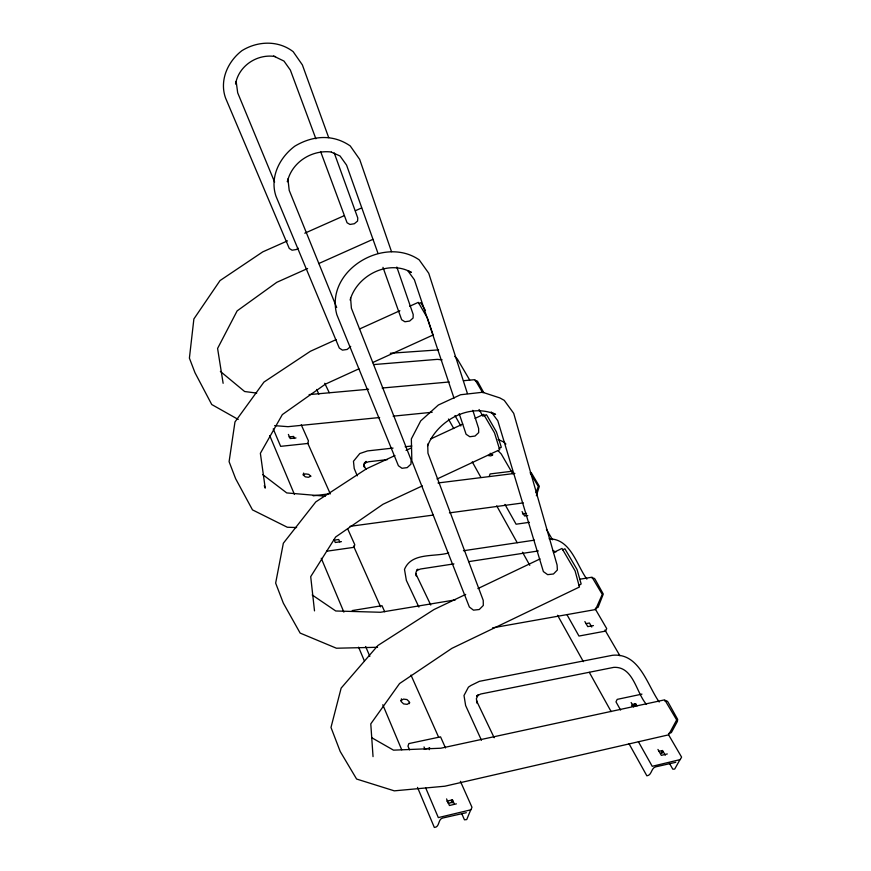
<?xml version="1.0" encoding="UTF-8"?>
<svg xmlns="http://www.w3.org/2000/svg" width="871" height="871" viewBox="0 0 871 871"><rect width="100%" height="100%" fill="white"/><g stroke="black" fill="none" stroke-linecap="round" stroke-linejoin="round"><path stroke-width="1.31" d="M452.136 799.818L452.049 802.986L452.8 801.08L450.089 803.029L447.585 802.746M429.283 749.691L429.37 747.721M409.207 703.681L409.316 701.819L406.942 699.544L403.404 699.097L400.78 700.752M401.411 698.814L401.226 701.612L403.611 703.91L407.171 704.356L409.795 702.679M287.746 179.851L287.386 181.789C291.665 162.267 311.829 149.54 331.318 152.022M489.23 476.459L490.068 473.944L512.213 471.211M535.97 492.779L538.3 486.486L530.145 472.724M536.362 495.741L539.334 486.29L531.147 472.485M470.841 809.573L466.725 819.578L464.45 819.807L461.728 813.579M350.109 300.06C356.99 275.443 388.368 259.21 411.406 272.427L407.737 270.641L414.378 279.733L454.031 398.21M427.53 446.05C437.307 420.573 469.6 402.707 495.566 414.444L493.367 413.192M680.12 759.392L674.709 769.06L672.826 769.213L669.44 763.312M350.719 346.375L347.191 349.445L342.445 350.131L339.298 348.052L275.976 196.204C269.564 177.183 279.537 157.542 294.834 146.154C312.645 135.517 332.787 133.884 350.229 145.925L359.658 159.349L391.515 251.665M416.469 570.363L417.917 569.155L415.913 572.323L416.458 576.167L415.728 573.608L430.764 605.04M298.1 248.148L296.434 249.509L292.09 250.206L289.281 248.464L225.567 98.053C219.263 80.47 227.679 61.612 241.898 50.681C257.555 40.937 278.143 40.088 293.168 51.672L302.379 64.911L328.694 137.629M660.828 753.339L662.983 751.619M476.677 695.907L478.342 694.818L476.361 698.64L477.134 703.18L476.513 700.752L494.184 737.737M492.79 454.891L490.776 455.903L487.923 455.468M476.818 695.962L480.748 694.002L613.794 667.36C633.576 666.359 636.189 692.815 646.456 704.367M578.79 585.606L581.153 583.951L577.059 569.547L564.898 548.784L562.633 549.873M465.713 594.403L434.03 609.526L377.927 645.476L341.138 688.123L330.991 727.437L340.202 751.466L356.598 779.033L394.291 790.846L444.852 786.208L668.612 734.841L676.669 719.947L664.747 699.827L440.824 748.222L393.518 750.16L371.634 737.661M477.896 588.589L540.053 558.921M553.466 552.53L561.991 548.458L575.089 570.886L579.433 587.021L451.886 648.351L399.56 683.55L370.785 723.866L373.038 756.627M499.116 448.423L501.184 447.454L501.141 446.681L496.416 431.885L487.107 415.696L486.345 414.705L484.276 415.663M422.293 485.898L382.979 504.276L335.673 536.971L310.707 576.656L314.507 610.876M437.046 479.006L499.704 449.719L494.532 432.931L483.688 414.367L475.065 418.374M394.955 455.555L366.604 468.707L315.803 501.892L283.347 543.232L275.65 583.102L283.336 603.135L300.136 633.075L336.413 648.22L377.557 647.273M406.049 450.405L410.981 448.119M430.699 438.962L462.741 424.09M310.816 476.187L308.41 477.297L305.307 476.84L303.348 475.076L303.674 473.051L303.25 475.011L305.656 473.9L308.748 474.368L310.707 476.121M358.885 368.847L325.493 384.089L282.335 414.596L260.375 453.312L265.22 488.119L264.251 485.724M372.494 362.641L433.094 334.987L427.4 317.98L418.287 302.368L409.697 306.254M336.141 339.603L310.392 351.274L263.957 382.075L234.974 421.945L229.095 461.684L235.606 478.658L252.492 509.883L287.31 527.249L296.619 527.543M359.429 329.042L399.898 310.707M418.831 303.565L420.737 302.694L425.44 310.446M307.605 268.529L276.804 282.302L237.141 310.882L217.587 348.444L223.128 383.305M318.699 263.575L372.897 239.351M287.495 240.875L262.792 251.85L220.036 280.571L193.885 318.938L189.399 358.144L194.973 372.69L211.74 404.525L238.229 419.452M304.785 233.199L344.306 215.638M355.422 210.706L361.596 207.962M416.915 570.472L420.443 569.024L453.933 563.885M456.382 803.857L449.425 805.501L446.573 798.925M667.295 753.948L661.329 755.364L657.943 749.441M446.747 801.2L452.506 799.839L454.412 804.205M658.999 751.335L662.57 750.497L665.281 755.222M668.471 733.567L671.334 732.609L677.388 721.438L677.66 719.359L667.937 701.939L666.609 700.741L664.889 701.111M424.231 749.267L429.871 748.047M632.237 704.487L635.743 703.735L637.017 705.967M641.96 694.122L617.191 699.38L615.982 701.852L620.598 710.061M593.434 625.574L587.762 626.608L584.877 621.556M586.041 623.636L589.438 623.015L591.747 627.055M595.47 608.35L598.061 607.37L603.287 594.055L594.969 579.063L593.826 578.115L592.193 578.388M492.572 627.849L595.601 609.526L602.264 594.414L592.062 577.201L579.836 579.226M455.348 599.869L380.529 612.269L335.749 610.985L312.188 594.958M352.211 610.571L381.999 605.693L384.721 611.78M468.674 561.632L538.343 550.951M448.685 552.943C434.324 557.179 411.558 552.181 404.492 569.384L406.365 580.402L418.897 607.076M463.426 550.744L534.446 540.151M326.581 551.234L354.094 547.304L354.769 544.691L347.692 528.849M529.405 522.317L516.089 524.211L504.951 504.407M333.822 540.194L338.71 539.508L339.744 541.882M522.491 513.923L526.52 513.367M341.432 541.631L335.291 542.491L334.268 540.118M527.793 515.523L524.56 515.98L522.067 511.604M350.011 526.334L433.301 515.066M449.425 512.877L523.319 502.883M313.201 495.817L329.238 493.835M437.993 482.97L514.903 473.399M387.464 459.594L368.673 461.75L364.187 463.296L366.092 461.38L364.089 464.036L364.459 467.313L363.664 464.689L365.918 469.393M393.039 448.086L367.529 450.917L359.799 453.541L353.463 461.271L354.214 468.5L357.252 475.838M405.124 446.747L411.831 446.006M289.03 436.926L293.658 436.447L294.55 438.494M295.988 437.939L290.185 438.549L288.399 434.433M379.658 417.525L288.04 426.681L274.637 425.636M393.126 416.175L432.19 412.266M309.118 394.607L368.596 389.25M382.151 388.031L449.218 381.977M463.481 380.703L474.989 379.669L482.708 392.69M475.098 380.692L477.428 381.15L483.743 392.614M373.768 364.568L437.296 359.364L442.109 359.821M390.295 353.256L438.625 349.881M275.519 56.593C257.457 53.436 238.643 65.706 235.551 84.03L236.183 81.656L237.696 92.827L274.615 182.072M466.301 812.697L442.631 818.054C437.808 819.23 439.877 827.243 434.335 827.45L417.503 787.384M675.798 762.31L655.536 766.883C651.051 768.146 651.878 775.353 646.859 775.821L629.004 743.714M549.155 538.811C570.81 538.942 576.493 564.887 586.869 579.106M325.199 496.187L286.733 492.921L262.672 474.553M631.54 705.695L633.74 705.978L635.884 704.378L634.959 706.218L634.687 703.55M256.716 393.093L244.631 391.515L220.374 371.405M331.416 152.164L340.028 155.974L346.571 165.109L377.97 253.287M498.125 439.463L504.026 442.12L505.888 444.036M552.813 550.537L555.927 551.974M273.527 56.016L283.979 61.079L290.37 70.094L315.879 138.794M490.166 453.258L492.169 454.891M454.749 356.391L457.286 358.928L469.676 379.985M498.016 450.645L501.261 453.998L512.671 473.682M491.179 411.939L497.798 420.737L543.384 571.594L547.652 574.653L553.466 573.989L557.375 569.993L557.092 565.039L513.705 413.344L504.244 400.355L499.812 397.905L482.599 392.266L460.574 394.748L438.353 405.015L420.715 420.878L411.352 438.908L411.841 460.726L469.36 607L473.476 610.157L479.268 609.515L483.307 605.454L483.231 600.369L427.955 453.225L427.715 444.058M659.205 702.004C647.066 684.802 639.379 652.564 612.476 655.286L479.398 681.329L470.917 685.488L468.435 687.143L464.003 695.494L465.626 705.521L481.456 740.241M479.05 409.49L483.057 416.382M595.231 608.894L606.717 628.612L605.585 631.094L578.975 636.048L567.097 614.915M668.808 735.178L681.601 757.139L680.24 759.577L652.227 766.306L638.389 741.7M546.433 529.285L552.552 539.813M604.975 630.049L619.902 655.732M631.137 702.516L633.696 706.991M454.978 415.554L460.846 425.995M448.445 419.038L453.737 428.554M472.256 461.859L480.846 477.319M496.72 505.855L517.222 542.72M522.513 552.236L529.797 565.323M557.571 615.274L583.363 661.655M589.319 672.358L611.148 711.596M324.752 383.284L329.249 392.69M316.663 389.435L318.873 394.149M301.257 424.819L308.421 440.857L307.866 443.459L280.647 446.344L273.233 428.88M445.517 747.971L440.552 736.855L408.858 743.584L407.976 746.164L409.544 749.866M460.4 781.32L471.973 807.265L470.939 809.79L438.32 817.608L425.756 788.048M307.801 443.317L330.316 493.911M353.539 546.063L380.605 606.88M410.981 675.09L438.679 737.323M424.014 746.937L425.092 749.408M365.646 646.5L369.837 656.375M269.716 435.576L294.431 494.423M321.257 558.267L343.871 612.106M358.602 647.164L364.383 660.937M382.794 704.759L401.727 749.822M336.674 307.485L289.205 190.379L287.92 178.882M320.604 151.521L347.061 222.758L349.968 224.446L354.334 223.738L357.567 221.06L357.774 217.99L334.235 152.937M382.979 267.343L401.64 319.733L404.906 321.758L409.653 321.051L413.094 318.035L413.192 314.485L396.828 267.049M459.202 413.671L466.094 434.27L469.807 436.73L475.033 436.044L478.691 432.593L478.636 428.434L472.811 410.328M467.411 393.518L428.739 273.254L419.191 259.863C383.621 235.181 324.622 271.044 336.859 314.736L398.406 465.745L401.988 468.293L407.203 467.618L410.97 464.112L411.09 459.855L351.383 308.182L350.578 297.74M661.655 750.606L661.993 753.448"/></g></svg>
